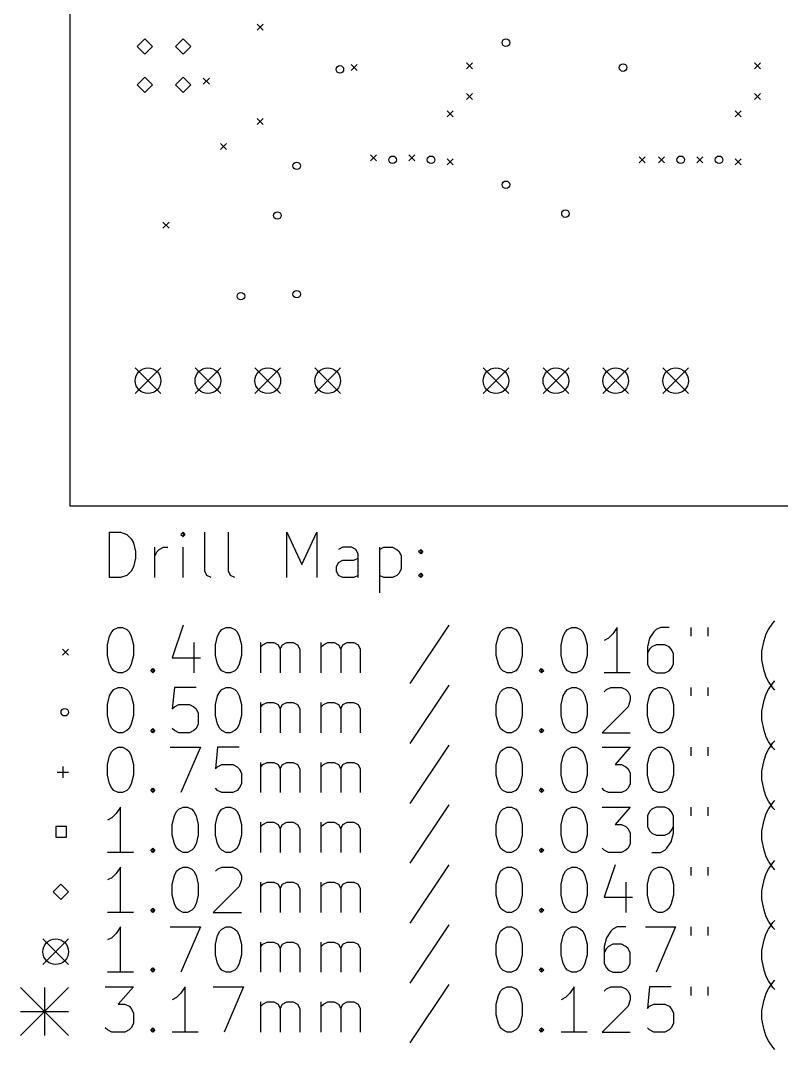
# Model space of a CAD drawing. Extents: x 22 to 125, y -161 to -25.
# Drawn here: x 21.8 to 72.1, y -160.9 to -92.9 of the extents above; entities that cross this region are included whole.
import ezdxf

# ---------------------------------------------------------------- set-up
doc = ezdxf.new("R2010")
doc.units = 0
doc.header["$MEASUREMENT"] = 0
doc.layers.add('BLACK', color=7, linetype='CONTINUOUS')

msp = doc.modelspace()

# ---------------------------------------------------------------- linework, layer by layer
at = {"layer": 'Black'}
for p, q in [((25, -25), (25, -125)), ((37.392, -93.145), (37.792, -93.545)), ((37.792, -93.145), (37.392, -93.545)), ((29.972, -94.107), (29.464, -94.615)), ((30.48, -94.615), (29.972, -94.107)), ((32.512, -94.107), (32.004, -94.615)), ((33.02, -94.615), (32.512, -94.107)), ((29.464, -94.615), (29.972, -95.123)), ((29.972, -95.123), (30.48, -94.615)), ((32.004, -94.615), (32.512, -95.123)), ((32.512, -95.123), (33.02, -94.615)), ((43.615, -95.812), (44.015, -96.212)), ((44.015, -95.812), (43.615, -96.212)), ((51.235, -95.685), (51.635, -96.085)), ((51.635, -95.685), (51.235, -96.085)), ((70.285, -95.685), (70.685, -96.085)), ((70.685, -95.685), (70.285, -96.085)), ((29.972, -96.647), (29.464, -97.155)), ((29.464, -97.155), (29.972, -97.663)), ((30.48, -97.155), (29.972, -96.647)), ((29.972, -97.663), (30.48, -97.155)), ((32.512, -96.647), (32.004, -97.155)), ((32.004, -97.155), (32.512, -97.663)), ((33.02, -97.155), (32.512, -96.647)), ((32.512, -97.663), (33.02, -97.155)), ((33.836, -96.701), (34.236, -97.101)), ((34.236, -96.701), (33.836, -97.101)), ((51.235, -97.717), (51.635, -98.117)), ((51.635, -97.717), (51.235, -98.117)), ((70.285, -97.717), (70.685, -98.117)), ((70.685, -97.717), (70.285, -98.117)), ((49.965, -98.86), (50.365, -99.26)), ((50.365, -98.86), (49.965, -99.26)), ((69.015, -98.86), (69.415, -99.26)), ((69.415, -98.86), (69.015, -99.26)), ((37.392, -99.368), (37.792, -99.768)), ((37.792, -99.368), (37.392, -99.768)), ((34.979, -101.019), (35.379, -101.419)), ((35.379, -101.019), (34.979, -101.419)), ((44.885, -101.781), (45.285, -102.181)), ((45.285, -101.781), (44.885, -102.181)), ((47.425, -101.781), (47.825, -102.181)), ((47.825, -101.781), (47.425, -102.181)), ((49.965, -102.035), (50.365, -102.435)), ((50.365, -102.035), (49.965, -102.435)), ((62.665, -101.908), (63.065, -102.308)), ((63.065, -101.908), (62.665, -102.308)), ((63.935, -101.908), (64.335, -102.308)), ((64.335, -101.908), (63.935, -102.308)), ((66.475, -101.908), (66.875, -102.308)), ((66.875, -101.908), (66.475, -102.308)), ((69.015, -102.035), (69.415, -102.435)), ((69.415, -102.035), (69.015, -102.435)), ((31.169, -106.226), (31.569, -106.626)), ((31.569, -106.226), (31.169, -106.626)), ((29.33, -115.863), (31.03, -117.563)), ((31.03, -115.863), (29.33, -117.563)), ((33.29, -115.863), (34.99, -117.563)), ((34.99, -115.863), (33.29, -117.563)), ((37.25, -115.863), (38.95, -117.563)), ((38.95, -115.863), (37.25, -117.563)), ((41.21, -115.863), (42.91, -117.563)), ((42.91, -115.863), (41.21, -117.563)), ((52.34, -115.863), (54.04, -117.563)), ((54.04, -115.863), (52.34, -117.563)), ((56.3, -115.863), (58, -117.563)), ((58, -115.863), (56.3, -117.563)), ((60.26, -115.863), (61.96, -117.563)), ((61.96, -115.863), (60.26, -117.563)), ((64.22, -115.863), (65.92, -117.563)), ((65.92, -115.863), (64.22, -117.563)), ((25, -125), (125, -125)), ((27.6393, -129.732), (27.6393, -126.732)), ((27.6393, -126.732), (28.3536, -126.732)), ((28.3536, -126.732), (28.7821, -126.875)), ((28.7821, -126.875), (29.0679, -127.161)), ((29.0679, -127.161), (29.2107, -127.446)), ((32.4964, -126.732), (32.3536, -126.875)), ((32.3536, -126.875), (32.4964, -127.018)), ((32.6393, -126.875), (32.4964, -126.732)), ((32.4964, -126.732), (32.4964, -127.018)), ((32.4964, -127.018), (32.6393, -126.875)), ((33.925, -129.304), (33.925, -126.732)), ((35.4964, -129.304), (35.4964, -126.732)), ((39.3536, -129.732), (39.3536, -126.732)), ((39.3536, -126.732), (40.3536, -128.875)), ((40.3536, -128.875), (41.3536, -126.732)), ((41.3536, -126.732), (41.3536, -129.732)), ((29.2107, -127.446), (29.3536, -128.018)), ((30.6393, -129.732), (30.6393, -127.732)), ((30.7821, -128.018), (30.925, -127.875)), ((30.925, -127.875), (31.2107, -127.732)), ((31.2107, -127.732), (31.4964, -127.732)), ((32.4964, -129.732), (32.4964, -127.732)), ((43.0679, -127.732), (42.7821, -127.875)), ((43.6393, -127.732), (43.0679, -127.732)), ((43.925, -127.875), (43.6393, -127.732)), ((44.0679, -128.161), (43.925, -127.875)), ((45.4964, -127.732), (45.4964, -130.732)), ((45.4964, -127.875), (45.7821, -127.732)), ((45.7821, -127.732), (46.3536, -127.732)), ((46.3536, -127.732), (46.6393, -127.875)), ((46.6393, -127.875), (46.7821, -128.018)), ((48.0679, -128.018), (48.2107, -127.875)), ((48.2107, -127.875), (48.3536, -128.018)), ((48.2107, -127.875), (48.2107, -128.161)), ((29.3536, -128.446), (29.2107, -129.018)), ((29.3536, -128.018), (29.3536, -128.446)), ((30.6393, -128.304), (30.7821, -128.018)), ((43.7821, -128.589), (44.0679, -128.446)), ((44.0679, -129.732), (44.0679, -128.161)), ((46.7821, -128.018), (46.925, -128.304)), ((46.925, -128.304), (46.925, -129.161)), ((48.2107, -128.161), (48.0679, -128.018)), ((48.3536, -128.018), (48.2107, -128.161)), ((29.2107, -129.018), (29.0679, -129.304)), ((42.6393, -129.018), (42.7821, -128.732)), ((42.6393, -129.304), (42.6393, -129.018)), ((42.7821, -128.732), (43.0679, -128.589)), ((43.0679, -128.589), (43.7821, -128.589)), ((46.925, -129.161), (46.7821, -129.446)), ((28.3536, -129.732), (27.6393, -129.732)), ((28.7821, -129.589), (28.3536, -129.732)), ((29.0679, -129.304), (28.7821, -129.589)), ((34.0679, -129.589), (33.925, -129.304)), ((34.3536, -129.732), (34.0679, -129.589)), ((35.6393, -129.589), (35.4964, -129.304)), ((35.925, -129.732), (35.6393, -129.589)), ((42.7821, -129.589), (42.6393, -129.304)), ((43.0679, -129.732), (42.7821, -129.589)), ((43.7821, -129.732), (43.0679, -129.732)), ((44.0679, -129.589), (43.7821, -129.732)), ((45.7821, -129.732), (45.4964, -129.589)), ((46.3536, -129.732), (45.7821, -129.732)), ((46.6393, -129.589), (46.3536, -129.732)), ((46.7821, -129.446), (46.6393, -129.589)), ((48.0679, -129.589), (48.2107, -129.446)), ((48.2107, -129.732), (48.0679, -129.589)), ((48.2107, -129.446), (48.3536, -129.589)), ((48.2107, -129.446), (48.2107, -129.732)), ((48.3536, -129.589), (48.2107, -129.732)), ((71.4964, -132.746), (71.6393, -132.604)), ((27.6393, -133.604), (27.7821, -133.318)), ((27.7821, -133.318), (27.925, -133.175)), ((27.925, -133.175), (28.2107, -133.032)), ((28.2107, -133.032), (28.4964, -133.032)), ((28.4964, -133.032), (28.7821, -133.175)), ((28.7821, -133.175), (28.925, -133.318)), ((28.925, -133.318), (29.0679, -133.604)), ((32.4964, -132.889), (31.7821, -135.032)), ((34.7821, -133.604), (34.925, -133.318)), ((34.925, -133.318), (35.0679, -133.175)), ((35.0679, -133.175), (35.3536, -133.032)), ((35.3536, -133.032), (35.6393, -133.032)), ((35.6393, -133.032), (35.925, -133.175)), ((35.925, -133.175), (36.0679, -133.318)), ((36.0679, -133.318), (36.2107, -133.604)), ((50.0679, -132.889), (47.4964, -136.746)), ((53.3536, -133.604), (53.4964, -133.318)), ((53.4964, -133.318), (53.6393, -133.175)), ((53.6393, -133.175), (53.925, -133.032)), ((53.925, -133.032), (54.2107, -133.032)), ((54.2107, -133.032), (54.4964, -133.175)), ((54.4964, -133.175), (54.6393, -133.318)), ((54.6393, -133.318), (54.7821, -133.604)), ((57.6393, -133.604), (57.7821, -133.318)), ((57.7821, -133.318), (57.925, -133.175)), ((57.925, -133.175), (58.2107, -133.032)), ((58.2107, -133.032), (58.4964, -133.032)), ((58.4964, -133.032), (58.7821, -133.175)), ((58.7821, -133.175), (58.925, -133.318)), ((58.925, -133.318), (59.0679, -133.604)), ((61.2107, -133.032), (60.925, -133.461)), ((61.2107, -136.032), (61.2107, -133.032)), ((63.6393, -133.318), (63.3536, -133.746)), ((63.7821, -133.175), (63.6393, -133.318)), ((64.0679, -133.032), (63.7821, -133.175)), ((64.6393, -133.032), (64.0679, -133.032)), ((66.0679, -133.032), (66.0679, -133.604)), ((67.2107, -133.032), (67.2107, -133.604)), ((71.0679, -133.461), (71.2107, -133.175)), ((71.2107, -133.175), (71.4964, -132.746)), ((27.4964, -134.175), (27.6393, -133.604)), ((29.0679, -133.604), (29.2107, -134.175)), ((34.6393, -134.175), (34.7821, -133.604)), ((36.2107, -133.604), (36.3536, -134.175)), ((53.2107, -134.175), (53.3536, -133.604)), ((54.7821, -133.604), (54.925, -134.175)), ((57.4964, -134.175), (57.6393, -133.604)), ((59.0679, -133.604), (59.2107, -134.175)), ((60.6393, -133.746), (60.3536, -133.889)), ((60.925, -133.461), (60.6393, -133.746)), ((63.3536, -133.746), (63.2107, -134.318)), ((70.7821, -134.604), (70.925, -133.889)), ((70.925, -133.889), (71.0679, -133.461)), ((24.525, -134.475), (24.925, -134.875)), ((24.925, -134.475), (24.525, -134.875)), ((27.4964, -134.889), (27.4964, -134.175)), ((29.2107, -134.175), (29.2107, -134.889)), ((33.2107, -134.032), (33.2107, -136.032)), ((34.6393, -134.889), (34.6393, -134.175)), ((36.3536, -134.175), (36.3536, -134.889)), ((37.6393, -136.032), (37.6393, -134.032)), ((37.6393, -134.318), (37.7821, -134.175)), ((37.7821, -134.175), (38.0679, -134.032)), ((38.0679, -134.032), (38.4964, -134.032)), ((38.4964, -134.032), (38.7821, -134.175)), ((38.7821, -134.175), (38.925, -134.461)), ((38.925, -134.461), (39.0679, -134.175)), ((38.925, -134.461), (38.925, -136.032)), ((39.0679, -134.175), (39.3536, -134.032)), ((39.3536, -134.032), (39.7821, -134.032)), ((39.7821, -134.032), (40.0679, -134.175)), ((40.0679, -134.175), (40.2107, -134.461)), ((40.2107, -134.461), (40.2107, -136.032)), ((41.6393, -136.032), (41.6393, -134.032)), ((41.6393, -134.318), (41.7821, -134.175)), ((41.7821, -134.175), (42.0679, -134.032)), ((42.0679, -134.032), (42.4964, -134.032)), ((42.4964, -134.032), (42.7821, -134.175)), ((42.7821, -134.175), (42.925, -134.461)), ((42.925, -134.461), (43.0679, -134.175)), ((42.925, -134.461), (42.925, -136.032)), ((43.0679, -134.175), (43.3536, -134.032)), ((43.3536, -134.032), (43.7821, -134.032)), ((43.7821, -134.032), (44.0679, -134.175)), ((44.0679, -134.175), (44.2107, -134.461)), ((44.2107, -134.461), (44.2107, -136.032)), ((53.2107, -134.889), (53.2107, -134.175)), ((54.925, -134.175), (54.925, -134.889)), ((57.4964, -134.889), (57.4964, -134.175)), ((59.2107, -134.175), (59.2107, -134.889)), ((63.2107, -134.318), (63.2107, -135.461)), ((63.3536, -134.461), (63.2107, -134.746)), ((63.4964, -134.318), (63.3536, -134.461)), ((63.7821, -134.175), (63.4964, -134.318)), ((64.3536, -134.175), (63.7821, -134.175)), ((64.6393, -134.318), (64.3536, -134.175)), ((64.7821, -134.461), (64.6393, -134.318)), ((64.925, -134.746), (64.7821, -134.461)), ((70.7821, -135.175), (70.7821, -134.604)), ((27.6393, -135.461), (27.4964, -134.889)), ((29.2107, -134.889), (29.0679, -135.461)), ((31.7821, -135.032), (33.6393, -135.032)), ((34.7821, -135.461), (34.6393, -134.889)), ((36.3536, -134.889), (36.2107, -135.461)), ((53.3536, -135.461), (53.2107, -134.889)), ((54.925, -134.889), (54.7821, -135.461)), ((57.6393, -135.461), (57.4964, -134.889)), ((59.2107, -134.889), (59.0679, -135.461)), ((64.925, -135.461), (64.925, -134.746)), ((70.925, -135.889), (70.7821, -135.175)), ((27.7821, -135.746), (27.6393, -135.461)), ((27.925, -135.889), (27.7821, -135.746)), ((28.2107, -136.032), (27.925, -135.889)), ((28.4964, -136.032), (28.2107, -136.032)), ((28.7821, -135.889), (28.4964, -136.032)), ((28.925, -135.746), (28.7821, -135.889)), ((29.0679, -135.461), (28.925, -135.746)), ((30.3536, -135.889), (30.4964, -135.746)), ((30.4964, -136.032), (30.3536, -135.889)), ((30.4964, -135.746), (30.6393, -135.889)), ((30.4964, -135.746), (30.4964, -136.032)), ((30.6393, -135.889), (30.4964, -136.032)), ((34.925, -135.746), (34.7821, -135.461)), ((35.0679, -135.889), (34.925, -135.746)), ((35.3536, -136.032), (35.0679, -135.889)), ((35.6393, -136.032), (35.3536, -136.032)), ((35.925, -135.889), (35.6393, -136.032)), ((36.0679, -135.746), (35.925, -135.889)), ((36.2107, -135.461), (36.0679, -135.746)), ((53.4964, -135.746), (53.3536, -135.461)), ((53.6393, -135.889), (53.4964, -135.746)), ((53.925, -136.032), (53.6393, -135.889)), ((54.2107, -136.032), (53.925, -136.032)), ((54.4964, -135.889), (54.2107, -136.032)), ((54.6393, -135.746), (54.4964, -135.889)), ((54.7821, -135.461), (54.6393, -135.746)), ((56.0679, -135.889), (56.2107, -135.746)), ((56.2107, -136.032), (56.0679, -135.889)), ((56.2107, -135.746), (56.3536, -135.889)), ((56.2107, -135.746), (56.2107, -136.032)), ((56.3536, -135.889), (56.2107, -136.032)), ((57.7821, -135.746), (57.6393, -135.461)), ((57.925, -135.889), (57.7821, -135.746)), ((58.2107, -136.032), (57.925, -135.889)), ((58.4964, -136.032), (58.2107, -136.032)), ((58.7821, -135.889), (58.4964, -136.032)), ((58.925, -135.746), (58.7821, -135.889)), ((59.0679, -135.461), (58.925, -135.746)), ((62.0679, -136.032), (60.3536, -136.032)), ((63.2107, -135.461), (63.3536, -135.746)), ((63.3536, -135.746), (63.4964, -135.889)), ((63.4964, -135.889), (63.7821, -136.032)), ((63.7821, -136.032), (64.3536, -136.032)), ((64.3536, -136.032), (64.6393, -135.889)), ((64.6393, -135.889), (64.7821, -135.746)), ((64.7821, -135.746), (64.925, -135.461)), ((71.0679, -136.318), (70.925, -135.889)), ((71.2107, -136.604), (71.0679, -136.318)), ((71.4964, -137.032), (71.2107, -136.604)), ((71.2107, -137.135), (71.4964, -136.706)), ((71.4964, -136.706), (71.6393, -136.564)), ((27.6393, -137.564), (27.7821, -137.278)), ((27.7821, -137.278), (27.925, -137.135)), ((27.925, -137.135), (28.2107, -136.992)), ((28.2107, -136.992), (28.4964, -136.992)), ((28.4964, -136.992), (28.7821, -137.135)), ((28.7821, -137.135), (28.925, -137.278)), ((28.925, -137.278), (29.0679, -137.564)), ((31.925, -136.992), (31.7821, -138.421)), ((33.3536, -136.992), (31.925, -136.992)), ((34.7821, -137.564), (34.925, -137.278)), ((34.925, -137.278), (35.0679, -137.135)), ((35.0679, -137.135), (35.3536, -136.992)), ((35.3536, -136.992), (35.6393, -136.992)), ((35.6393, -136.992), (35.925, -137.135)), ((35.925, -137.135), (36.0679, -137.278)), ((36.0679, -137.278), (36.2107, -137.564)), ((50.0679, -136.849), (47.4964, -140.706)), ((53.3536, -137.564), (53.4964, -137.278)), ((53.4964, -137.278), (53.6393, -137.135)), ((53.6393, -137.135), (53.925, -136.992)), ((53.925, -136.992), (54.2107, -136.992)), ((54.2107, -136.992), (54.4964, -137.135)), ((54.4964, -137.135), (54.6393, -137.278)), ((54.6393, -137.278), (54.7821, -137.564)), ((57.6393, -137.564), (57.7821, -137.278)), ((57.7821, -137.278), (57.925, -137.135)), ((57.925, -137.135), (58.2107, -136.992)), ((58.2107, -136.992), (58.4964, -136.992)), ((58.4964, -136.992), (58.7821, -137.135)), ((58.7821, -137.135), (58.925, -137.278)), ((58.925, -137.278), (59.0679, -137.564)), ((60.3536, -137.278), (60.4964, -137.135)), ((60.4964, -137.135), (60.7821, -136.992)), ((60.7821, -136.992), (61.4964, -136.992)), ((61.4964, -136.992), (61.7821, -137.135)), ((61.7821, -137.135), (61.925, -137.278)), ((61.925, -137.278), (62.0679, -137.564)), ((63.3536, -137.564), (63.4964, -137.278)), ((63.4964, -137.278), (63.6393, -137.135)), ((63.6393, -137.135), (63.925, -136.992)), ((63.925, -136.992), (64.2107, -136.992)), ((64.2107, -136.992), (64.4964, -137.135)), ((64.4964, -137.135), (64.6393, -137.278)), ((64.6393, -137.278), (64.7821, -137.564)), ((66.0679, -136.992), (66.0679, -137.564)), ((67.2107, -136.992), (67.2107, -137.564)), ((70.925, -137.849), (71.0679, -137.421)), ((71.0679, -137.421), (71.2107, -137.135)), ((71.6393, -137.175), (71.4964, -137.032)), ((27.4964, -138.135), (27.6393, -137.564)), ((29.0679, -137.564), (29.2107, -138.135)), ((34.6393, -138.135), (34.7821, -137.564)), ((36.2107, -137.564), (36.3536, -138.135)), ((37.6393, -139.992), (37.6393, -137.992)), ((37.7821, -138.135), (38.0679, -137.992)), ((38.0679, -137.992), (38.4964, -137.992)), ((38.4964, -137.992), (38.7821, -138.135)), ((39.0679, -138.135), (39.3536, -137.992)), ((39.3536, -137.992), (39.7821, -137.992)), ((39.7821, -137.992), (40.0679, -138.135)), ((41.6393, -139.992), (41.6393, -137.992)), ((41.7821, -138.135), (42.0679, -137.992)), ((42.0679, -137.992), (42.4964, -137.992)), ((42.4964, -137.992), (42.7821, -138.135)), ((43.0679, -138.135), (43.3536, -137.992)), ((43.3536, -137.992), (43.7821, -137.992)), ((43.7821, -137.992), (44.0679, -138.135)), ((53.2107, -138.135), (53.3536, -137.564)), ((54.7821, -137.564), (54.925, -138.135)), ((57.4964, -138.135), (57.6393, -137.564)), ((59.0679, -137.564), (59.2107, -138.135)), ((62.0679, -137.849), (61.925, -138.278)), ((62.0679, -137.564), (62.0679, -137.849)), ((63.2107, -138.135), (63.3536, -137.564)), ((64.7821, -137.564), (64.925, -138.135)), ((70.7821, -138.564), (70.925, -137.849)), ((27.4964, -138.849), (27.4964, -138.135)), ((29.2107, -138.135), (29.2107, -138.849)), ((31.7821, -138.421), (31.925, -138.278)), ((31.925, -138.278), (32.2107, -138.135)), ((32.2107, -138.135), (32.925, -138.135)), ((32.925, -138.135), (33.2107, -138.278)), ((33.2107, -138.278), (33.3536, -138.421)), ((33.3536, -138.421), (33.4964, -138.706)), ((33.4964, -138.706), (33.4964, -139.421)), ((34.6393, -138.849), (34.6393, -138.135)), ((36.3536, -138.135), (36.3536, -138.849)), ((37.6393, -138.278), (37.7821, -138.135)), ((38.7821, -138.135), (38.925, -138.421)), ((38.925, -138.421), (39.0679, -138.135)), ((38.925, -138.421), (38.925, -139.992)), ((40.0679, -138.135), (40.2107, -138.421)), ((40.2107, -138.421), (40.2107, -139.992)), ((41.6393, -138.278), (41.7821, -138.135)), ((42.7821, -138.135), (42.925, -138.421)), ((42.925, -138.421), (43.0679, -138.135)), ((42.925, -138.421), (42.925, -139.992)), ((44.0679, -138.135), (44.2107, -138.421)), ((44.2107, -138.421), (44.2107, -139.992)), ((53.2107, -138.849), (53.2107, -138.135)), ((54.925, -138.135), (54.925, -138.849)), ((57.4964, -138.849), (57.4964, -138.135)), ((59.2107, -138.135), (59.2107, -138.849)), ((61.925, -138.278), (60.2107, -139.992)), ((63.2107, -138.849), (63.2107, -138.135)), ((64.925, -138.135), (64.925, -138.849)), ((70.7821, -139.135), (70.7821, -138.564)), ((27.6393, -139.421), (27.4964, -138.849)), ((27.7821, -139.706), (27.6393, -139.421)), ((29.0679, -139.421), (28.925, -139.706)), ((29.2107, -138.849), (29.0679, -139.421)), ((33.4964, -139.421), (33.3536, -139.706)), ((34.7821, -139.421), (34.6393, -138.849)), ((34.925, -139.706), (34.7821, -139.421)), ((36.2107, -139.421), (36.0679, -139.706)), ((36.3536, -138.849), (36.2107, -139.421)), ((53.3536, -139.421), (53.2107, -138.849)), ((53.4964, -139.706), (53.3536, -139.421)), ((54.7821, -139.421), (54.6393, -139.706)), ((54.925, -138.849), (54.7821, -139.421)), ((57.6393, -139.421), (57.4964, -138.849)), ((57.7821, -139.706), (57.6393, -139.421)), ((59.0679, -139.421), (58.925, -139.706)), ((59.2107, -138.849), (59.0679, -139.421)), ((63.3536, -139.421), (63.2107, -138.849)), ((63.4964, -139.706), (63.3536, -139.421)), ((64.7821, -139.421), (64.6393, -139.706)), ((64.925, -138.849), (64.7821, -139.421)), ((70.925, -139.849), (70.7821, -139.135)), ((27.925, -139.849), (27.7821, -139.706)), ((28.2107, -139.992), (27.925, -139.849)), ((28.4964, -139.992), (28.2107, -139.992)), ((28.7821, -139.849), (28.4964, -139.992)), ((28.925, -139.706), (28.7821, -139.849)), ((30.3536, -139.849), (30.4964, -139.706)), ((30.4964, -139.992), (30.3536, -139.849)), ((30.4964, -139.706), (30.6393, -139.849)), ((30.4964, -139.706), (30.4964, -139.992)), ((30.6393, -139.849), (30.4964, -139.992)), ((31.925, -139.849), (31.7821, -139.706)), ((32.2107, -139.992), (31.925, -139.849)), ((32.925, -139.992), (32.2107, -139.992)), ((33.2107, -139.849), (32.925, -139.992)), ((33.3536, -139.706), (33.2107, -139.849)), ((35.0679, -139.849), (34.925, -139.706)), ((35.3536, -139.992), (35.0679, -139.849)), ((35.6393, -139.992), (35.3536, -139.992)), ((35.925, -139.849), (35.6393, -139.992)), ((36.0679, -139.706), (35.925, -139.849)), ((53.6393, -139.849), (53.4964, -139.706)), ((53.925, -139.992), (53.6393, -139.849)), ((54.2107, -139.992), (53.925, -139.992)), ((54.4964, -139.849), (54.2107, -139.992)), ((54.6393, -139.706), (54.4964, -139.849)), ((56.0679, -139.849), (56.2107, -139.706)), ((56.2107, -139.992), (56.0679, -139.849)), ((56.2107, -139.706), (56.3536, -139.849)), ((56.2107, -139.706), (56.2107, -139.992)), ((56.3536, -139.849), (56.2107, -139.992)), ((57.925, -139.849), (57.7821, -139.706)), ((58.2107, -139.992), (57.925, -139.849)), ((58.4964, -139.992), (58.2107, -139.992)), ((58.7821, -139.849), (58.4964, -139.992)), ((58.925, -139.706), (58.7821, -139.849)), ((60.2107, -139.992), (62.0679, -139.992)), ((63.6393, -139.849), (63.4964, -139.706)), ((63.925, -139.992), (63.6393, -139.849)), ((64.2107, -139.992), (63.925, -139.992)), ((64.4964, -139.849), (64.2107, -139.992)), ((64.6393, -139.706), (64.4964, -139.849)), ((71.0679, -140.278), (70.925, -139.849)), ((50.0679, -140.809), (47.4964, -144.666)), ((71.2107, -140.564), (71.0679, -140.278)), ((71.4964, -140.992), (71.2107, -140.564)), ((71.2107, -141.095), (71.4964, -140.666)), ((71.4964, -140.666), (71.6393, -140.524)), ((27.6393, -141.524), (27.7821, -141.238)), ((27.7821, -141.238), (27.925, -141.095)), ((27.925, -141.095), (28.2107, -140.952)), ((28.2107, -140.952), (28.4964, -140.952)), ((28.4964, -140.952), (28.7821, -141.095)), ((28.7821, -141.095), (28.925, -141.238)), ((28.925, -141.238), (29.0679, -141.524)), ((31.6393, -140.952), (33.6393, -140.952)), ((33.6393, -140.952), (32.3536, -143.952)), ((34.7821, -140.952), (34.6393, -142.381)), ((36.2107, -140.952), (34.7821, -140.952)), ((53.3536, -141.524), (53.4964, -141.238)), ((53.4964, -141.238), (53.6393, -141.095)), ((53.6393, -141.095), (53.925, -140.952)), ((53.925, -140.952), (54.2107, -140.952)), ((54.2107, -140.952), (54.4964, -141.095)), ((54.4964, -141.095), (54.6393, -141.238)), ((54.6393, -141.238), (54.7821, -141.524)), ((57.6393, -141.524), (57.7821, -141.238)), ((57.7821, -141.238), (57.925, -141.095)), ((57.925, -141.095), (58.2107, -140.952)), ((58.2107, -140.952), (58.4964, -140.952)), ((58.4964, -140.952), (58.7821, -141.095)), ((58.7821, -141.095), (58.925, -141.238)), ((58.925, -141.238), (59.0679, -141.524)), ((60.2107, -140.952), (62.0679, -140.952)), ((62.0679, -140.952), (61.0679, -142.095)), ((63.3536, -141.524), (63.4964, -141.238)), ((63.4964, -141.238), (63.6393, -141.095)), ((63.6393, -141.095), (63.925, -140.952)), ((63.925, -140.952), (64.2107, -140.952)), ((64.2107, -140.952), (64.4964, -141.095)), ((64.4964, -141.095), (64.6393, -141.238)), ((64.6393, -141.238), (64.7821, -141.524)), ((66.0679, -140.952), (66.0679, -141.524)), ((67.2107, -140.952), (67.2107, -141.524)), ((70.925, -141.809), (71.0679, -141.381)), ((71.0679, -141.381), (71.2107, -141.095)), ((71.6393, -141.135), (71.4964, -140.992)), ((27.4964, -142.095), (27.6393, -141.524)), ((27.4964, -142.809), (27.4964, -142.095)), ((29.0679, -141.524), (29.2107, -142.095)), ((29.2107, -142.095), (29.2107, -142.809)), ((34.7821, -142.238), (35.0679, -142.095)), ((35.0679, -142.095), (35.7821, -142.095)), ((35.7821, -142.095), (36.0679, -142.238)), ((37.6393, -143.952), (37.6393, -141.952)), ((37.6393, -142.238), (37.7821, -142.095)), ((37.7821, -142.095), (38.0679, -141.952)), ((38.0679, -141.952), (38.4964, -141.952)), ((38.4964, -141.952), (38.7821, -142.095)), ((38.7821, -142.095), (38.925, -142.381)), ((38.925, -142.381), (39.0679, -142.095)), ((39.0679, -142.095), (39.3536, -141.952)), ((39.3536, -141.952), (39.7821, -141.952)), ((39.7821, -141.952), (40.0679, -142.095)), ((40.0679, -142.095), (40.2107, -142.381)), ((41.6393, -143.952), (41.6393, -141.952)), ((41.6393, -142.238), (41.7821, -142.095)), ((41.7821, -142.095), (42.0679, -141.952)), ((42.0679, -141.952), (42.4964, -141.952)), ((42.4964, -141.952), (42.7821, -142.095)), ((42.7821, -142.095), (42.925, -142.381)), ((42.925, -142.381), (43.0679, -142.095)), ((43.0679, -142.095), (43.3536, -141.952)), ((43.3536, -141.952), (43.7821, -141.952)), ((43.7821, -141.952), (44.0679, -142.095)), ((44.0679, -142.095), (44.2107, -142.381)), ((53.2107, -142.095), (53.3536, -141.524)), ((53.2107, -142.809), (53.2107, -142.095)), ((54.7821, -141.524), (54.925, -142.095)), ((54.925, -142.095), (54.925, -142.809)), ((57.4964, -142.095), (57.6393, -141.524)), ((57.4964, -142.809), (57.4964, -142.095)), ((59.0679, -141.524), (59.2107, -142.095)), ((59.2107, -142.095), (59.2107, -142.809)), ((61.0679, -142.095), (61.4964, -142.095)), ((61.4964, -142.095), (61.7821, -142.238)), ((63.2107, -142.095), (63.3536, -141.524)), ((63.2107, -142.809), (63.2107, -142.095)), ((64.7821, -141.524), (64.925, -142.095)), ((64.925, -142.095), (64.925, -142.809)), ((70.7821, -142.524), (70.925, -141.809)), ((24.175, -142.595), (24.925, -142.595)), ((24.55, -142.22), (24.55, -142.97)), ((27.6393, -143.381), (27.4964, -142.809)), ((29.2107, -142.809), (29.0679, -143.381)), ((34.6393, -142.381), (34.7821, -142.238)), ((36.0679, -142.238), (36.2107, -142.381)), ((36.2107, -142.381), (36.3536, -142.666)), ((36.3536, -142.666), (36.3536, -143.381)), ((38.925, -142.381), (38.925, -143.952)), ((40.2107, -142.381), (40.2107, -143.952)), ((42.925, -142.381), (42.925, -143.952)), ((44.2107, -142.381), (44.2107, -143.952)), ((53.3536, -143.381), (53.2107, -142.809)), ((54.925, -142.809), (54.7821, -143.381)), ((57.6393, -143.381), (57.4964, -142.809)), ((59.2107, -142.809), (59.0679, -143.381)), ((61.7821, -142.238), (61.925, -142.381)), ((61.925, -142.381), (62.0679, -142.666)), ((62.0679, -142.666), (62.0679, -143.381)), ((63.3536, -143.381), (63.2107, -142.809)), ((64.925, -142.809), (64.7821, -143.381)), ((70.7821, -143.095), (70.7821, -142.524)), ((27.7821, -143.666), (27.6393, -143.381)), ((29.0679, -143.381), (28.925, -143.666)), ((36.3536, -143.381), (36.2107, -143.666)), ((53.4964, -143.666), (53.3536, -143.381)), ((54.7821, -143.381), (54.6393, -143.666)), ((57.7821, -143.666), (57.6393, -143.381)), ((59.0679, -143.381), (58.925, -143.666)), ((62.0679, -143.381), (61.925, -143.666)), ((63.4964, -143.666), (63.3536, -143.381)), ((64.7821, -143.381), (64.6393, -143.666)), ((70.925, -143.809), (70.7821, -143.095)), ((27.925, -143.809), (27.7821, -143.666)), ((28.2107, -143.952), (27.925, -143.809)), ((28.4964, -143.952), (28.2107, -143.952)), ((28.7821, -143.809), (28.4964, -143.952)), ((28.925, -143.666), (28.7821, -143.809)), ((30.3536, -143.809), (30.4964, -143.666)), ((30.4964, -143.952), (30.3536, -143.809)), ((30.4964, -143.666), (30.6393, -143.809)), ((30.4964, -143.666), (30.4964, -143.952)), ((30.6393, -143.809), (30.4964, -143.952)), ((34.7821, -143.809), (34.6393, -143.666)), ((35.0679, -143.952), (34.7821, -143.809)), ((35.7821, -143.952), (35.0679, -143.952)), ((36.0679, -143.809), (35.7821, -143.952)), ((36.2107, -143.666), (36.0679, -143.809)), ((53.6393, -143.809), (53.4964, -143.666)), ((53.925, -143.952), (53.6393, -143.809)), ((54.2107, -143.952), (53.925, -143.952)), ((54.4964, -143.809), (54.2107, -143.952)), ((54.6393, -143.666), (54.4964, -143.809)), ((56.0679, -143.809), (56.2107, -143.666)), ((56.2107, -143.952), (56.0679, -143.809)), ((56.2107, -143.666), (56.3536, -143.809)), ((56.2107, -143.666), (56.2107, -143.952)), ((56.3536, -143.809), (56.2107, -143.952)), ((57.925, -143.809), (57.7821, -143.666)), ((58.2107, -143.952), (57.925, -143.809)), ((58.4964, -143.952), (58.2107, -143.952)), ((58.7821, -143.809), (58.4964, -143.952)), ((58.925, -143.666), (58.7821, -143.809)), ((60.3536, -143.809), (60.2107, -143.666)), ((60.6393, -143.952), (60.3536, -143.809)), ((61.4964, -143.952), (60.6393, -143.952)), ((61.7821, -143.809), (61.4964, -143.952)), ((61.925, -143.666), (61.7821, -143.809)), ((63.6393, -143.809), (63.4964, -143.666)), ((63.925, -143.952), (63.6393, -143.809)), ((64.2107, -143.952), (63.925, -143.952)), ((64.4964, -143.809), (64.2107, -143.952)), ((64.6393, -143.666), (64.4964, -143.809)), ((71.0679, -144.238), (70.925, -143.809)), ((28.3536, -144.912), (28.0679, -145.341)), ((28.3536, -147.912), (28.3536, -144.912)), ((32.2107, -145.055), (32.4964, -144.912)), ((32.4964, -144.912), (32.7821, -144.912)), ((32.7821, -144.912), (33.0679, -145.055)), ((35.0679, -145.055), (35.3536, -144.912)), ((35.3536, -144.912), (35.6393, -144.912)), ((35.6393, -144.912), (35.925, -145.055)), ((50.0679, -144.769), (47.4964, -148.626)), ((53.6393, -145.055), (53.925, -144.912)), ((53.925, -144.912), (54.2107, -144.912)), ((54.2107, -144.912), (54.4964, -145.055)), ((57.925, -145.055), (58.2107, -144.912)), ((58.2107, -144.912), (58.4964, -144.912)), ((58.4964, -144.912), (58.7821, -145.055)), ((60.2107, -144.912), (62.0679, -144.912)), ((62.0679, -144.912), (61.0679, -146.055)), ((63.7821, -144.912), (63.4964, -145.055)), ((64.3536, -144.912), (63.7821, -144.912)), ((64.6393, -145.055), (64.3536, -144.912)), ((66.0679, -144.912), (66.0679, -145.484)), ((67.2107, -144.912), (67.2107, -145.484)), ((71.2107, -144.524), (71.0679, -144.238)), ((71.4964, -144.952), (71.2107, -144.524)), ((71.2107, -145.055), (71.4964, -144.626)), ((71.4964, -144.626), (71.6393, -144.484)), ((28.0679, -145.341), (27.7821, -145.626)), ((31.7821, -146.055), (31.925, -145.484)), ((31.925, -145.484), (32.0679, -145.198)), ((32.0679, -145.198), (32.2107, -145.055)), ((33.0679, -145.055), (33.2107, -145.198)), ((33.2107, -145.198), (33.3536, -145.484)), ((33.3536, -145.484), (33.4964, -146.055)), ((34.6393, -146.055), (34.7821, -145.484)), ((34.7821, -145.484), (34.925, -145.198)), ((34.925, -145.198), (35.0679, -145.055)), ((35.925, -145.055), (36.0679, -145.198)), ((36.0679, -145.198), (36.2107, -145.484)), ((36.2107, -145.484), (36.3536, -146.055)), ((53.2107, -146.055), (53.3536, -145.484)), ((53.3536, -145.484), (53.4964, -145.198)), ((53.4964, -145.198), (53.6393, -145.055)), ((54.4964, -145.055), (54.6393, -145.198)), ((54.6393, -145.198), (54.7821, -145.484)), ((54.7821, -145.484), (54.925, -146.055)), ((57.4964, -146.055), (57.6393, -145.484)), ((57.6393, -145.484), (57.7821, -145.198)), ((57.7821, -145.198), (57.925, -145.055)), ((58.7821, -145.055), (58.925, -145.198)), ((58.925, -145.198), (59.0679, -145.484)), ((59.0679, -145.484), (59.2107, -146.055)), ((63.3536, -145.198), (63.2107, -145.484)), ((63.2107, -145.484), (63.2107, -146.198)), ((63.4964, -145.055), (63.3536, -145.198)), ((64.7821, -145.198), (64.6393, -145.055)), ((64.925, -145.484), (64.7821, -145.198)), ((64.925, -146.626), (64.925, -145.484)), ((70.925, -145.769), (71.0679, -145.341)), ((71.0679, -145.341), (71.2107, -145.055)), ((71.6393, -145.095), (71.4964, -144.952)), ((24.7786, -146.201), (24.0714, -146.201)), ((24.0714, -146.201), (24.0714, -146.909)), ((24.7786, -146.909), (24.7786, -146.201)), ((27.7821, -145.626), (27.4964, -145.769)), ((31.7821, -146.769), (31.7821, -146.055)), ((33.4964, -146.055), (33.4964, -146.769)), ((34.6393, -146.769), (34.6393, -146.055)), ((36.3536, -146.055), (36.3536, -146.769)), ((37.6393, -147.912), (37.6393, -145.912)), ((37.6393, -146.198), (37.7821, -146.055)), ((37.7821, -146.055), (38.0679, -145.912)), ((38.0679, -145.912), (38.4964, -145.912)), ((38.4964, -145.912), (38.7821, -146.055)), ((38.7821, -146.055), (38.925, -146.341)), ((38.925, -146.341), (39.0679, -146.055)), ((39.0679, -146.055), (39.3536, -145.912)), ((39.3536, -145.912), (39.7821, -145.912)), ((39.7821, -145.912), (40.0679, -146.055)), ((40.0679, -146.055), (40.2107, -146.341)), ((41.6393, -147.912), (41.6393, -145.912)), ((41.6393, -146.198), (41.7821, -146.055)), ((41.7821, -146.055), (42.0679, -145.912)), ((42.0679, -145.912), (42.4964, -145.912)), ((42.4964, -145.912), (42.7821, -146.055)), ((42.7821, -146.055), (42.925, -146.341)), ((42.925, -146.341), (43.0679, -146.055)), ((43.0679, -146.055), (43.3536, -145.912)), ((43.3536, -145.912), (43.7821, -145.912)), ((43.7821, -145.912), (44.0679, -146.055)), ((44.0679, -146.055), (44.2107, -146.341)), ((53.2107, -146.769), (53.2107, -146.055)), ((54.925, -146.055), (54.925, -146.769)), ((57.4964, -146.769), (57.4964, -146.055)), ((59.2107, -146.055), (59.2107, -146.769)), ((61.0679, -146.055), (61.4964, -146.055)), ((61.4964, -146.055), (61.7821, -146.198)), ((61.7821, -146.198), (61.925, -146.341)), ((63.2107, -146.198), (63.3536, -146.484)), ((64.7821, -146.484), (64.925, -146.198)), ((70.7821, -146.484), (70.925, -145.769)), ((24.0714, -146.909), (24.7786, -146.909)), ((31.925, -147.341), (31.7821, -146.769)), ((33.4964, -146.769), (33.3536, -147.341)), ((34.7821, -147.341), (34.6393, -146.769)), ((36.3536, -146.769), (36.2107, -147.341)), ((38.925, -146.341), (38.925, -147.912)), ((40.2107, -146.341), (40.2107, -147.912)), ((42.925, -146.341), (42.925, -147.912)), ((44.2107, -146.341), (44.2107, -147.912)), ((53.3536, -147.341), (53.2107, -146.769)), ((54.925, -146.769), (54.7821, -147.341)), ((57.6393, -147.341), (57.4964, -146.769)), ((59.2107, -146.769), (59.0679, -147.341)), ((61.925, -146.341), (62.0679, -146.626)), ((62.0679, -146.626), (62.0679, -147.341)), ((63.3536, -146.484), (63.4964, -146.626)), ((63.4964, -146.626), (63.7821, -146.769)), ((63.7821, -146.769), (64.3536, -146.769)), ((64.3536, -146.769), (64.6393, -146.626)), ((64.6393, -146.626), (64.7821, -146.484)), ((64.7821, -147.198), (64.925, -146.626)), ((70.7821, -147.055), (70.7821, -146.484)), ((30.3536, -147.769), (30.4964, -147.626)), ((30.4964, -147.626), (30.6393, -147.769)), ((30.4964, -147.626), (30.4964, -147.912)), ((32.0679, -147.626), (31.925, -147.341)), ((32.2107, -147.769), (32.0679, -147.626)), ((33.2107, -147.626), (33.0679, -147.769)), ((33.3536, -147.341), (33.2107, -147.626)), ((34.925, -147.626), (34.7821, -147.341)), ((35.0679, -147.769), (34.925, -147.626)), ((36.0679, -147.626), (35.925, -147.769)), ((36.2107, -147.341), (36.0679, -147.626)), ((53.4964, -147.626), (53.3536, -147.341)), ((53.6393, -147.769), (53.4964, -147.626)), ((54.6393, -147.626), (54.4964, -147.769)), ((54.7821, -147.341), (54.6393, -147.626)), ((56.0679, -147.769), (56.2107, -147.626)), ((56.2107, -147.626), (56.3536, -147.769)), ((56.2107, -147.626), (56.2107, -147.912)), ((57.7821, -147.626), (57.6393, -147.341)), ((57.925, -147.769), (57.7821, -147.626)), ((58.925, -147.626), (58.7821, -147.769)), ((59.0679, -147.341), (58.925, -147.626)), ((60.3536, -147.769), (60.2107, -147.626)), ((61.925, -147.626), (61.7821, -147.769)), ((62.0679, -147.341), (61.925, -147.626)), ((64.3536, -147.769), (64.4964, -147.626)), ((64.4964, -147.626), (64.7821, -147.198)), ((70.925, -147.769), (70.7821, -147.055)), ((29.2107, -147.912), (27.4964, -147.912)), ((30.4964, -147.912), (30.3536, -147.769)), ((30.6393, -147.769), (30.4964, -147.912)), ((32.4964, -147.912), (32.2107, -147.769)), ((32.7821, -147.912), (32.4964, -147.912)), ((33.0679, -147.769), (32.7821, -147.912)), ((35.3536, -147.912), (35.0679, -147.769)), ((35.6393, -147.912), (35.3536, -147.912)), ((35.925, -147.769), (35.6393, -147.912)), ((53.925, -147.912), (53.6393, -147.769)), ((54.2107, -147.912), (53.925, -147.912)), ((54.4964, -147.769), (54.2107, -147.912)), ((56.2107, -147.912), (56.0679, -147.769)), ((56.3536, -147.769), (56.2107, -147.912)), ((58.2107, -147.912), (57.925, -147.769)), ((58.4964, -147.912), (58.2107, -147.912)), ((58.7821, -147.769), (58.4964, -147.912)), ((60.6393, -147.912), (60.3536, -147.769)), ((61.4964, -147.912), (60.6393, -147.912)), ((61.7821, -147.769), (61.4964, -147.912)), ((63.4964, -147.912), (64.0679, -147.912)), ((64.0679, -147.912), (64.3536, -147.769)), ((71.0679, -148.198), (70.925, -147.769)), ((71.2107, -148.484), (71.0679, -148.198)), ((28.3536, -148.872), (28.0679, -149.301)), ((28.3536, -151.872), (28.3536, -148.872)), ((32.2107, -149.015), (32.4964, -148.872)), ((32.4964, -148.872), (32.7821, -148.872)), ((32.7821, -148.872), (33.0679, -149.015)), ((34.7821, -149.015), (35.0679, -148.872)), ((35.0679, -148.872), (35.7821, -148.872)), ((35.7821, -148.872), (36.0679, -149.015)), ((50.0679, -148.729), (47.4964, -152.586)), ((53.6393, -149.015), (53.925, -148.872)), ((53.925, -148.872), (54.2107, -148.872)), ((54.2107, -148.872), (54.4964, -149.015)), ((57.925, -149.015), (58.2107, -148.872)), ((58.2107, -148.872), (58.4964, -148.872)), ((58.4964, -148.872), (58.7821, -149.015)), ((61.0679, -148.729), (60.3536, -150.872)), ((63.6393, -149.015), (63.925, -148.872)), ((63.925, -148.872), (64.2107, -148.872)), ((64.2107, -148.872), (64.4964, -149.015)), ((66.0679, -148.872), (66.0679, -149.444)), ((67.2107, -148.872), (67.2107, -149.444)), ((71.4964, -148.912), (71.2107, -148.484)), ((71.2107, -149.015), (71.4964, -148.586)), ((71.4964, -148.586), (71.6393, -148.444)), ((71.6393, -149.055), (71.4964, -148.912)), ((27.7821, -149.586), (27.4964, -149.729)), ((28.0679, -149.301), (27.7821, -149.586)), ((31.7821, -150.015), (31.925, -149.444)), ((31.925, -149.444), (32.0679, -149.158)), ((32.0679, -149.158), (32.2107, -149.015)), ((33.0679, -149.015), (33.2107, -149.158)), ((33.2107, -149.158), (33.3536, -149.444)), ((33.3536, -149.444), (33.4964, -150.015)), ((34.6393, -149.158), (34.7821, -149.015)), ((36.0679, -149.015), (36.2107, -149.158)), ((36.2107, -149.158), (36.3536, -149.444)), ((36.3536, -149.444), (36.3536, -149.729)), ((53.2107, -150.015), (53.3536, -149.444)), ((53.3536, -149.444), (53.4964, -149.158)), ((53.4964, -149.158), (53.6393, -149.015)), ((54.4964, -149.015), (54.6393, -149.158)), ((54.6393, -149.158), (54.7821, -149.444)), ((54.7821, -149.444), (54.925, -150.015)), ((57.4964, -150.015), (57.6393, -149.444)), ((57.6393, -149.444), (57.7821, -149.158)), ((57.7821, -149.158), (57.925, -149.015)), ((58.7821, -149.015), (58.925, -149.158)), ((58.925, -149.158), (59.0679, -149.444)), ((59.0679, -149.444), (59.2107, -150.015)), ((63.2107, -150.015), (63.3536, -149.444)), ((63.3536, -149.444), (63.4964, -149.158)), ((63.4964, -149.158), (63.6393, -149.015)), ((64.4964, -149.015), (64.6393, -149.158)), ((64.6393, -149.158), (64.7821, -149.444)), ((64.7821, -149.444), (64.925, -150.015)), ((70.925, -149.729), (71.0679, -149.301)), ((71.0679, -149.301), (71.2107, -149.015)), ((24.417, -150.007), (23.909, -150.515)), ((24.925, -150.515), (24.417, -150.007)), ((31.7821, -150.729), (31.7821, -150.015)), ((33.4964, -150.015), (33.4964, -150.729)), ((36.2107, -150.158), (34.4964, -151.872)), ((36.3536, -149.729), (36.2107, -150.158)), ((37.6393, -151.872), (37.6393, -149.872)), ((37.6393, -150.158), (37.7821, -150.015)), ((37.7821, -150.015), (38.0679, -149.872)), ((38.0679, -149.872), (38.4964, -149.872)), ((38.4964, -149.872), (38.7821, -150.015)), ((38.7821, -150.015), (38.925, -150.301)), ((38.925, -150.301), (39.0679, -150.015)), ((38.925, -150.301), (38.925, -151.872)), ((39.0679, -150.015), (39.3536, -149.872)), ((39.3536, -149.872), (39.7821, -149.872)), ((39.7821, -149.872), (40.0679, -150.015)), ((40.0679, -150.015), (40.2107, -150.301)), ((40.2107, -150.301), (40.2107, -151.872)), ((41.6393, -151.872), (41.6393, -149.872)), ((41.6393, -150.158), (41.7821, -150.015)), ((41.7821, -150.015), (42.0679, -149.872)), ((42.0679, -149.872), (42.4964, -149.872)), ((42.4964, -149.872), (42.7821, -150.015)), ((42.7821, -150.015), (42.925, -150.301)), ((42.925, -150.301), (43.0679, -150.015)), ((42.925, -150.301), (42.925, -151.872)), ((43.0679, -150.015), (43.3536, -149.872)), ((43.3536, -149.872), (43.7821, -149.872)), ((43.7821, -149.872), (44.0679, -150.015)), ((44.0679, -150.015), (44.2107, -150.301)), ((44.2107, -150.301), (44.2107, -151.872)), ((53.2107, -150.729), (53.2107, -150.015)), ((54.925, -150.015), (54.925, -150.729)), ((57.4964, -150.729), (57.4964, -150.015)), ((59.2107, -150.015), (59.2107, -150.729)), ((61.7821, -149.872), (61.7821, -151.872)), ((63.2107, -150.729), (63.2107, -150.015)), ((64.925, -150.015), (64.925, -150.729)), ((70.7821, -150.444), (70.925, -149.729)), ((23.909, -150.515), (24.417, -151.023)), ((24.417, -151.023), (24.925, -150.515)), ((31.925, -151.301), (31.7821, -150.729)), ((33.4964, -150.729), (33.3536, -151.301)), ((53.3536, -151.301), (53.2107, -150.729)), ((54.925, -150.729), (54.7821, -151.301)), ((57.6393, -151.301), (57.4964, -150.729)), ((59.2107, -150.729), (59.0679, -151.301)), ((60.3536, -150.872), (62.2107, -150.872)), ((63.3536, -151.301), (63.2107, -150.729)), ((64.925, -150.729), (64.7821, -151.301)), ((70.7821, -151.015), (70.7821, -150.444)), ((70.925, -151.729), (70.7821, -151.015)), ((30.3536, -151.729), (30.4964, -151.586)), ((30.4964, -151.586), (30.6393, -151.729)), ((30.4964, -151.586), (30.4964, -151.872)), ((32.0679, -151.586), (31.925, -151.301)), ((32.2107, -151.729), (32.0679, -151.586)), ((33.2107, -151.586), (33.0679, -151.729)), ((33.3536, -151.301), (33.2107, -151.586)), ((53.4964, -151.586), (53.3536, -151.301)), ((53.6393, -151.729), (53.4964, -151.586)), ((54.6393, -151.586), (54.4964, -151.729)), ((54.7821, -151.301), (54.6393, -151.586)), ((56.0679, -151.729), (56.2107, -151.586)), ((56.2107, -151.586), (56.3536, -151.729)), ((56.2107, -151.586), (56.2107, -151.872)), ((57.7821, -151.586), (57.6393, -151.301)), ((57.925, -151.729), (57.7821, -151.586)), ((58.925, -151.586), (58.7821, -151.729)), ((59.0679, -151.301), (58.925, -151.586)), ((63.4964, -151.586), (63.3536, -151.301)), ((63.6393, -151.729), (63.4964, -151.586)), ((64.6393, -151.586), (64.4964, -151.729)), ((64.7821, -151.301), (64.6393, -151.586)), ((29.2107, -151.872), (27.4964, -151.872)), ((30.4964, -151.872), (30.3536, -151.729)), ((30.6393, -151.729), (30.4964, -151.872)), ((32.4964, -151.872), (32.2107, -151.729)), ((32.7821, -151.872), (32.4964, -151.872)), ((33.0679, -151.729), (32.7821, -151.872)), ((34.4964, -151.872), (36.3536, -151.872)), ((53.925, -151.872), (53.6393, -151.729)), ((54.2107, -151.872), (53.925, -151.872)), ((54.4964, -151.729), (54.2107, -151.872)), ((56.2107, -151.872), (56.0679, -151.729)), ((56.3536, -151.729), (56.2107, -151.872)), ((58.2107, -151.872), (57.925, -151.729)), ((58.4964, -151.872), (58.2107, -151.872)), ((58.7821, -151.729), (58.4964, -151.872)), ((63.925, -151.872), (63.6393, -151.729)), ((64.2107, -151.872), (63.925, -151.872)), ((64.4964, -151.729), (64.2107, -151.872)), ((71.0679, -152.158), (70.925, -151.729)), ((71.2107, -152.444), (71.0679, -152.158)), ((28.3536, -152.832), (28.0679, -153.261)), ((28.3536, -155.832), (28.3536, -152.832)), ((31.6393, -152.832), (33.6393, -152.832)), ((33.6393, -152.832), (32.3536, -155.832)), ((34.925, -153.118), (35.0679, -152.975)), ((35.0679, -152.975), (35.3536, -152.832)), ((35.3536, -152.832), (35.6393, -152.832)), ((35.6393, -152.832), (35.925, -152.975)), ((35.925, -152.975), (36.0679, -153.118)), ((50.0679, -152.689), (47.4964, -156.546)), ((53.4964, -153.118), (53.6393, -152.975)), ((53.6393, -152.975), (53.925, -152.832)), ((53.925, -152.832), (54.2107, -152.832)), ((54.2107, -152.832), (54.4964, -152.975)), ((54.4964, -152.975), (54.6393, -153.118)), ((57.7821, -153.118), (57.925, -152.975)), ((57.925, -152.975), (58.2107, -152.832)), ((58.2107, -152.832), (58.4964, -152.832)), ((58.4964, -152.832), (58.7821, -152.975)), ((58.7821, -152.975), (58.925, -153.118)), ((60.925, -152.975), (60.7821, -153.118)), ((61.2107, -152.832), (60.925, -152.975)), ((61.7821, -152.832), (61.2107, -152.832)), ((63.0679, -152.832), (65.0679, -152.832)), ((65.0679, -152.832), (63.7821, -155.832)), ((66.0679, -152.832), (66.0679, -153.404)), ((67.2107, -152.832), (67.2107, -153.404)), ((71.0679, -153.261), (71.2107, -152.975)), ((71.4964, -152.872), (71.2107, -152.444)), ((71.2107, -152.975), (71.4964, -152.546)), ((71.4964, -152.546), (71.6393, -152.404)), ((71.6393, -153.015), (71.4964, -152.872)), ((23.225, -153.625), (24.925, -155.325)), ((24.925, -153.625), (23.225, -155.325)), ((27.7821, -153.546), (27.4964, -153.689)), ((28.0679, -153.261), (27.7821, -153.546)), ((34.6393, -153.975), (34.7821, -153.404)), ((34.7821, -153.404), (34.925, -153.118)), ((36.0679, -153.118), (36.2107, -153.404)), ((36.2107, -153.404), (36.3536, -153.975)), ((53.2107, -153.975), (53.3536, -153.404)), ((53.3536, -153.404), (53.4964, -153.118)), ((54.6393, -153.118), (54.7821, -153.404)), ((54.7821, -153.404), (54.925, -153.975)), ((57.4964, -153.975), (57.6393, -153.404)), ((57.6393, -153.404), (57.7821, -153.118)), ((58.925, -153.118), (59.0679, -153.404)), ((59.0679, -153.404), (59.2107, -153.975)), ((60.4964, -153.546), (60.3536, -154.118)), ((60.7821, -153.118), (60.4964, -153.546)), ((70.7821, -154.404), (70.925, -153.689)), ((70.925, -153.689), (71.0679, -153.261)), ((34.6393, -154.689), (34.6393, -153.975)), ((36.3536, -153.975), (36.3536, -154.689)), ((37.6393, -155.832), (37.6393, -153.832)), ((37.6393, -154.118), (37.7821, -153.975)), ((37.7821, -153.975), (38.0679, -153.832)), ((38.0679, -153.832), (38.4964, -153.832)), ((38.4964, -153.832), (38.7821, -153.975)), ((38.7821, -153.975), (38.925, -154.261)), ((38.925, -154.261), (39.0679, -153.975)), ((38.925, -154.261), (38.925, -155.832)), ((39.0679, -153.975), (39.3536, -153.832)), ((39.3536, -153.832), (39.7821, -153.832)), ((39.7821, -153.832), (40.0679, -153.975)), ((40.0679, -153.975), (40.2107, -154.261)), ((40.2107, -154.261), (40.2107, -155.832)), ((41.6393, -155.832), (41.6393, -153.832)), ((41.6393, -154.118), (41.7821, -153.975)), ((41.7821, -153.975), (42.0679, -153.832)), ((42.0679, -153.832), (42.4964, -153.832)), ((42.4964, -153.832), (42.7821, -153.975)), ((42.7821, -153.975), (42.925, -154.261)), ((42.925, -154.261), (43.0679, -153.975)), ((42.925, -154.261), (42.925, -155.832)), ((43.0679, -153.975), (43.3536, -153.832)), ((43.3536, -153.832), (43.7821, -153.832)), ((43.7821, -153.832), (44.0679, -153.975)), ((44.0679, -153.975), (44.2107, -154.261)), ((44.2107, -154.261), (44.2107, -155.832)), ((53.2107, -154.689), (53.2107, -153.975)), ((54.925, -153.975), (54.925, -154.689)), ((57.4964, -154.689), (57.4964, -153.975)), ((59.2107, -153.975), (59.2107, -154.689)), ((60.3536, -154.118), (60.3536, -155.261)), ((60.4964, -154.261), (60.3536, -154.546)), ((60.6393, -154.118), (60.4964, -154.261)), ((60.925, -153.975), (60.6393, -154.118)), ((61.4964, -153.975), (60.925, -153.975)), ((61.7821, -154.118), (61.4964, -153.975)), ((61.925, -154.261), (61.7821, -154.118)), ((62.0679, -154.546), (61.925, -154.261)), ((70.7821, -154.975), (70.7821, -154.404)), ((34.7821, -155.261), (34.6393, -154.689)), ((36.3536, -154.689), (36.2107, -155.261)), ((53.3536, -155.261), (53.2107, -154.689)), ((54.925, -154.689), (54.7821, -155.261)), ((57.6393, -155.261), (57.4964, -154.689)), ((59.2107, -154.689), (59.0679, -155.261)), ((62.0679, -155.261), (62.0679, -154.546)), ((70.925, -155.689), (70.7821, -154.975)), ((30.3536, -155.689), (30.4964, -155.546)), ((30.4964, -155.832), (30.3536, -155.689)), ((30.4964, -155.546), (30.6393, -155.689)), ((30.4964, -155.546), (30.4964, -155.832)), ((30.6393, -155.689), (30.4964, -155.832)), ((34.925, -155.546), (34.7821, -155.261)), ((35.0679, -155.689), (34.925, -155.546)), ((35.3536, -155.832), (35.0679, -155.689)), ((35.925, -155.689), (35.6393, -155.832)), ((36.0679, -155.546), (35.925, -155.689)), ((36.2107, -155.261), (36.0679, -155.546)), ((53.4964, -155.546), (53.3536, -155.261)), ((53.6393, -155.689), (53.4964, -155.546)), ((53.925, -155.832), (53.6393, -155.689)), ((54.4964, -155.689), (54.2107, -155.832)), ((54.6393, -155.546), (54.4964, -155.689)), ((54.7821, -155.261), (54.6393, -155.546)), ((56.0679, -155.689), (56.2107, -155.546)), ((56.2107, -155.832), (56.0679, -155.689)), ((56.2107, -155.546), (56.3536, -155.689)), ((56.2107, -155.546), (56.2107, -155.832)), ((56.3536, -155.689), (56.2107, -155.832)), ((57.7821, -155.546), (57.6393, -155.261)), ((57.925, -155.689), (57.7821, -155.546)), ((58.2107, -155.832), (57.925, -155.689)), ((58.7821, -155.689), (58.4964, -155.832)), ((58.925, -155.546), (58.7821, -155.689)), ((59.0679, -155.261), (58.925, -155.546)), ((60.3536, -155.261), (60.4964, -155.546)), ((60.4964, -155.546), (60.6393, -155.689)), ((60.6393, -155.689), (60.925, -155.832)), ((61.4964, -155.832), (61.7821, -155.689)), ((61.7821, -155.689), (61.925, -155.546)), ((61.925, -155.546), (62.0679, -155.261)), ((71.0679, -156.118), (70.925, -155.689)), ((29.2107, -155.832), (27.4964, -155.832)), ((35.6393, -155.832), (35.3536, -155.832)), ((54.2107, -155.832), (53.925, -155.832)), ((58.4964, -155.832), (58.2107, -155.832)), ((60.925, -155.832), (61.4964, -155.832)), ((71.2107, -156.404), (71.0679, -156.118)), ((71.4964, -156.832), (71.2107, -156.404)), ((71.4964, -156.506), (71.6393, -156.364)), ((21.75, -156.848), (24.925, -160.023)), ((24.925, -156.848), (21.75, -160.023)), ((23.3375, -156.848), (23.3375, -160.023)), ((27.3536, -156.792), (29.2107, -156.792)), ((29.2107, -156.792), (28.2107, -157.935)), ((32.6393, -156.792), (32.3536, -157.221)), ((32.6393, -159.792), (32.6393, -156.792)), ((34.4964, -156.792), (36.4964, -156.792)), ((36.4964, -156.792), (35.2107, -159.792)), ((50.0679, -156.649), (47.4964, -160.506)), ((53.3536, -157.364), (53.4964, -157.078)), ((53.4964, -157.078), (53.6393, -156.935)), ((53.6393, -156.935), (53.925, -156.792)), ((53.925, -156.792), (54.2107, -156.792)), ((54.2107, -156.792), (54.4964, -156.935)), ((54.4964, -156.935), (54.6393, -157.078)), ((54.6393, -157.078), (54.7821, -157.364)), ((58.3536, -156.792), (58.0679, -157.221)), ((58.3536, -159.792), (58.3536, -156.792)), ((60.3536, -157.078), (60.4964, -156.935)), ((60.4964, -156.935), (60.7821, -156.792)), ((60.7821, -156.792), (61.4964, -156.792)), ((61.4964, -156.792), (61.7821, -156.935)), ((61.7821, -156.935), (61.925, -157.078)), ((61.925, -157.078), (62.0679, -157.364)), ((63.3536, -156.792), (63.2107, -158.221)), ((64.7821, -156.792), (63.3536, -156.792)), ((66.0679, -156.792), (66.0679, -157.364)), ((67.2107, -156.792), (67.2107, -157.364)), ((71.0679, -157.221), (71.2107, -156.935)), ((71.2107, -156.935), (71.4964, -156.506)), ((71.6393, -156.975), (71.4964, -156.832)), ((32.0679, -157.506), (31.7821, -157.649)), ((32.3536, -157.221), (32.0679, -157.506)), ((37.6393, -159.792), (37.6393, -157.792)), ((37.7821, -157.935), (38.0679, -157.792)), ((38.0679, -157.792), (38.4964, -157.792)), ((38.4964, -157.792), (38.7821, -157.935)), ((39.0679, -157.935), (39.3536, -157.792)), ((39.3536, -157.792), (39.7821, -157.792)), ((39.7821, -157.792), (40.0679, -157.935)), ((41.6393, -159.792), (41.6393, -157.792)), ((41.7821, -157.935), (42.0679, -157.792)), ((42.0679, -157.792), (42.4964, -157.792)), ((42.4964, -157.792), (42.7821, -157.935)), ((43.0679, -157.935), (43.3536, -157.792)), ((43.3536, -157.792), (43.7821, -157.792)), ((43.7821, -157.792), (44.0679, -157.935)), ((53.2107, -157.935), (53.3536, -157.364)), ((54.7821, -157.364), (54.925, -157.935)), ((57.7821, -157.506), (57.4964, -157.649)), ((58.0679, -157.221), (57.7821, -157.506)), ((62.0679, -157.649), (61.925, -158.078)), ((62.0679, -157.364), (62.0679, -157.649)), ((70.7821, -158.364), (70.925, -157.649)), ((70.925, -157.649), (71.0679, -157.221)), ((21.75, -158.435), (24.925, -158.435)), ((28.2107, -157.935), (28.6393, -157.935)), ((28.6393, -157.935), (28.925, -158.078)), ((28.925, -158.078), (29.0679, -158.221)), ((29.0679, -158.221), (29.2107, -158.506)), ((29.2107, -158.506), (29.2107, -159.221)), ((37.6393, -158.078), (37.7821, -157.935)), ((38.7821, -157.935), (38.925, -158.221)), ((38.925, -158.221), (39.0679, -157.935)), ((38.925, -158.221), (38.925, -159.792)), ((40.0679, -157.935), (40.2107, -158.221)), ((40.2107, -158.221), (40.2107, -159.792)), ((41.6393, -158.078), (41.7821, -157.935)), ((42.7821, -157.935), (42.925, -158.221)), ((42.925, -158.221), (43.0679, -157.935)), ((42.925, -158.221), (42.925, -159.792)), ((44.0679, -157.935), (44.2107, -158.221)), ((44.2107, -158.221), (44.2107, -159.792)), ((53.2107, -158.649), (53.2107, -157.935)), ((54.925, -157.935), (54.925, -158.649)), ((61.925, -158.078), (60.2107, -159.792)), ((63.2107, -158.221), (63.3536, -158.078)), ((63.3536, -158.078), (63.6393, -157.935)), ((63.6393, -157.935), (64.3536, -157.935)), ((64.3536, -157.935), (64.6393, -158.078)), ((64.6393, -158.078), (64.7821, -158.221)), ((64.7821, -158.221), (64.925, -158.506)), ((64.925, -158.506), (64.925, -159.221)), ((70.7821, -158.935), (70.7821, -158.364)), ((53.3536, -159.221), (53.2107, -158.649)), ((54.925, -158.649), (54.7821, -159.221)), ((70.925, -159.649), (70.7821, -158.935)), ((27.4964, -159.649), (27.3536, -159.506)), ((27.7821, -159.792), (27.4964, -159.649)), ((28.6393, -159.792), (27.7821, -159.792)), ((28.925, -159.649), (28.6393, -159.792)), ((29.0679, -159.506), (28.925, -159.649)), ((29.2107, -159.221), (29.0679, -159.506)), ((30.3536, -159.649), (30.4964, -159.506)), ((30.4964, -159.792), (30.3536, -159.649)), ((30.4964, -159.506), (30.6393, -159.649)), ((30.4964, -159.506), (30.4964, -159.792)), ((30.6393, -159.649), (30.4964, -159.792)), ((33.4964, -159.792), (31.7821, -159.792)), ((53.4964, -159.506), (53.3536, -159.221)), ((53.6393, -159.649), (53.4964, -159.506)), ((53.925, -159.792), (53.6393, -159.649)), ((54.2107, -159.792), (53.925, -159.792)), ((54.4964, -159.649), (54.2107, -159.792)), ((54.6393, -159.506), (54.4964, -159.649)), ((54.7821, -159.221), (54.6393, -159.506)), ((56.0679, -159.649), (56.2107, -159.506)), ((56.2107, -159.792), (56.0679, -159.649)), ((56.2107, -159.506), (56.3536, -159.649)), ((56.2107, -159.506), (56.2107, -159.792)), ((56.3536, -159.649), (56.2107, -159.792)), ((59.2107, -159.792), (57.4964, -159.792)), ((60.2107, -159.792), (62.0679, -159.792)), ((63.3536, -159.649), (63.2107, -159.506)), ((63.6393, -159.792), (63.3536, -159.649)), ((64.3536, -159.792), (63.6393, -159.792)), ((64.6393, -159.649), (64.3536, -159.792)), ((64.7821, -159.506), (64.6393, -159.649)), ((64.925, -159.221), (64.7821, -159.506)), ((71.0679, -160.078), (70.925, -159.649)), ((71.2107, -160.364), (71.0679, -160.078)), ((71.4964, -160.792), (71.2107, -160.364)), ((71.6393, -160.935), (71.4964, -160.792))]:
    msp.add_line(p, q, dxfattribs=at)
for centre, radius in [((53.848, -94.361), 0.25), ((42.867, -96.126), 0.25), ((61.595, -96.012), 0.25), ((46.355, -102.108), 0.25), ((48.895, -102.108), 0.25), ((65.405, -102.108), 0.25), ((67.945, -102.108), 0.25), ((40.01, -102.505), 0.25), ((53.848, -103.759), 0.25), ((57.785, -105.664), 0.25), ((38.735, -105.791), 0.25), ((36.322, -111.125), 0.25), ((40.01, -110.993), 0.25), ((30.18, -116.713), 0.85), ((34.14, -116.713), 0.85), ((38.1, -116.713), 0.85), ((42.06, -116.713), 0.85), ((53.19, -116.713), 0.85), ((57.15, -116.713), 0.85), ((61.11, -116.713), 0.85), ((65.07, -116.713), 0.85), ((24.675, -138.635), 0.25), ((24.075, -154.475), 0.85)]:
    msp.add_circle(centre, radius, dxfattribs=at)

doc.saveas('drawing.dxf')
